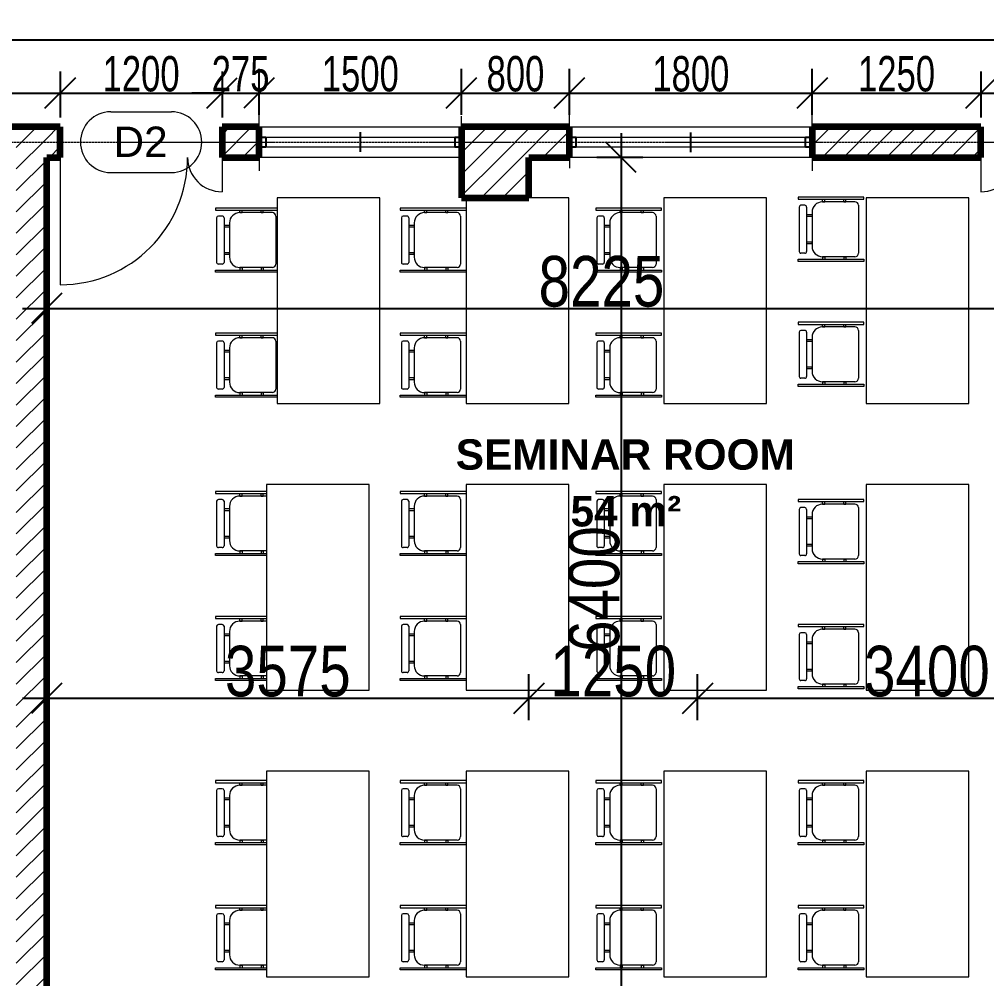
# Model space of a CAD drawing. Header units: millimetres. Extents: x -35190 to 411743, y -233114 to 23872.
# Drawn here: x 139557 to 146727, y -11588 to -4478 of the extents above; entities that cross this region are included whole.
import ezdxf

# ---------------------------------------------------------------- set-up
doc = ezdxf.new("R2010")
doc.units = ezdxf.units.MM
doc.linetypes.add('Grid Line', pattern=[22.225, 12.7, -3.175, 3.175, -3.175])
for name, color, linetype, lineweight in [('A-ANNO-DIMS', 211, 'Continuous', 9), ('A-AREA-IDEN', 2, 'Continuous', 9), ('A-DOOR', 31, 'Continuous', 18), ('A-DOOR-IDEN', 31, 'Continuous', 9), ('A-GLAZ', 151, 'Continuous', 18), ('A-WALL', 113, 'Continuous', 18), ('A-WALL-PATT', 111, 'Continuous', 18), ('I-FURN', 30, 'Continuous', 18), ('S-GRID', 1, 'Continuous', 9)]:
    doc.layers.add(name, color=color, linetype=linetype, lineweight=lineweight)
doc.styles.add('Arial_3', font='arial.ttf', dxfattribs={"width": 0.8, "height": 375})
doc.styles.add('Arial_8', font='arial.ttf', dxfattribs={"width": 0.7, "height": 262.5})
doc.styles.add('Arial_9', font='arial.ttf', dxfattribs={"height": 180})
doc.styles.add('Arial_B', font='arialbd.ttf', dxfattribs={"height": 225})
doc.dimstyles.new('main_4_5mm', dxfattribs={"dimscale": 304.8, "dimtxt": 382.597275, "dimasz": 0.738189, "dimexe": 0.590551, "dimexo": 0.0625, "dimgap": 0.024606, "dimtad": 1, "dimdec": 0, "dimzin": 0, "dimdsep": 46, "dimtxsty": 'Arial_3', "dimblk1": 'OBLIQUE', "dimblk2": 'OBLIQUE', "dimsah": 1, "dimcen": 0.09, "dimdle": 0.590551, "dimazin": 0, "dimtfac": 1, "dimtdec": 4, "dimtix": 1, "dimtmove": 0, "dimatfit": 3, "dimfxl": 0.590551, "dimfxlon": 1, "dimtvp": 1, "dimtolj": 1, "dimtzin": 0, "dimarcsym": 2})
doc.dimstyles.new('small_3_5mm', dxfattribs={"dimscale": 304.8, "dimtxt": 267.818092, "dimasz": 0.738189, "dimexe": 0.590551, "dimexo": 0.0625, "dimgap": 0.024606, "dimtad": 1, "dimdec": 0, "dimzin": 0, "dimdsep": 46, "dimtxsty": 'Arial_8', "dimblk1": 'OBLIQUE', "dimblk2": 'OBLIQUE', "dimsah": 1, "dimcen": 0.09, "dimdle": 0.590551, "dimazin": 0, "dimtfac": 1, "dimtdec": 4, "dimtix": 1, "dimtmove": 0, "dimatfit": 3, "dimfxl": 0.590551, "dimfxlon": 1, "dimtvp": 1, "dimtolj": 1, "dimtzin": 0, "dimarcsym": 2})
pattern_1 = [(45, (140110.45, -3260.38), (-79.5495, 79.5495), [])]

# ---------------------------------------------------------------- blocks, each defined once
blk = doc.blocks.new('Double - Offset 1 - 1200 x 2100mm Sgl Swing-501791-FIRST FLOOR')
at = {"layer": 'A-DOOR'}
for p, q in [((834, 112.5), (834, 1057)), ((-366, 112.5), (-366, 368))]:
    blk.add_line(p, q, dxfattribs=at)
for centre, radius, start, end in [((834, 112.5), 944.5, 90, 180), ((-366, 112.5), 255.5, 360, 90)]:
    blk.add_arc(centre, radius, start, end, dxfattribs=at)
blk = doc.blocks.new('Sliding - 2L - SL1_8 X 1_5-424376-FIRST FLOOR')
at = {"layer": 'A-GLAZ'}
for p, q in [((-573.8, 112.5), (-573.8, 212.5)), ((1226.2, 112.5), (1226.2, 212.5)), ((1176.2, 35), (-523.8, 35)), ((-523.8, -35), (1176.2, -35)), ((-573.8, -112.5), (-573.8, -192.5)), ((1226.2, -112.5), (1226.2, -212.5))]:
    blk.add_line(p, q, dxfattribs=at)
at = {"layer": 'A-GLAZ', "lineweight": 25}
for p, q in [((326.2, -75), (326.2, 72.5)), ((-523.8, 35), (-573.8, 35)), ((-523.8, -35), (-523.8, 35)), ((1226.2, 35), (1176.2, 35)), ((1176.2, -35), (1176.2, 35)), ((-573.8, -35), (-523.8, -35)), ((1176.2, -35), (1226.2, -35))]:
    blk.add_line(p, q, dxfattribs=at)
blk = doc.blocks.new('Double - Offset 1 - 1200 x 2100mm Sgl Swing-V3-FIRST FLOOR')
at = {"layer": 'A-DOOR'}
for p, q in [((-366, -112.5), (-366, -368)), ((834, -112.5), (834, -1057))]:
    blk.add_line(p, q, dxfattribs=at)
for centre, radius, start, end in [((-366, -112.5), 255.5, 270, 0), ((834, -112.5), 944.5, 180, 270)]:
    blk.add_arc(centre, radius, start, end, dxfattribs=at)
blk = doc.blocks.new('Sliding - 2L - SL1_5 X 1_8-V5-FIRST FLOOR')
at = {"layer": 'A-GLAZ'}
for p, q in [((-423.8, 112.5), (-423.8, 212.5)), ((1076.2, 112.5), (1076.2, 212.5)), ((1026.2, 35), (-373.8, 35)), ((-373.8, -35), (1026.2, -35)), ((-423.8, -112.5), (-423.8, -192.5)), ((1076.2, -112.5), (1076.2, -212.5))]:
    blk.add_line(p, q, dxfattribs=at)
at = {"layer": 'A-GLAZ', "lineweight": 25}
for p, q in [((326.2, -75), (326.2, 72.5)), ((-373.8, 35), (-423.8, 35)), ((-373.8, -35), (-373.8, 35)), ((1076.2, 35), (1026.2, 35)), ((1026.2, -35), (1026.2, 35)), ((-423.8, -35), (-373.8, -35)), ((1026.2, -35), (1076.2, -35))]:
    blk.add_line(p, q, dxfattribs=at)
blk = doc.blocks.new('M_Chair-Stacking - M_Chair-Stacking-586208-FIRST FLOOR')
at = {"layer": 'I-FURN'}
for p, q in [((-401.3, 353.4), (-416.6, 353.4)), ((-416.6, 353.4), (-416.6, -134.5)), ((-401.3, -134.5), (-401.3, 353.4)), ((-356.8, 312.1), (-1.2, 312.1)), ((43.2, -134.5), (43.2, 353.4)), ((43.2, 353.4), (58.6, 353.4)), ((58.6, 353.4), (58.6, -134.5)), ((-401.3, 203.3), (-401.3, 218.4)), ((-382.2, 218.4), (-401.3, 218.4)), ((-382.2, 286.7), (-382.2, 45.4)), ((-382.2, 203.3), (-382.2, 218.4)), ((24.2, 286.7), (24.2, 45.4)), ((24.2, 219.2), (43.2, 219.2)), ((24.2, 203.3), (24.2, 219.2)), ((43.2, 203.3), (43.2, 219.2)), ((-382.2, 203.3), (-401.3, 203.3)), ((24.2, 203.3), (43.2, 203.3)), ((-401.3, 45.4), (-401.3, 62.4)), ((-382.2, 62.4), (-401.3, 62.4)), ((-382.2, 45.4), (-401.3, 45.4)), ((-382.2, 45.4), (-382.2, 62.4)), ((24.2, 62.4), (43.2, 62.4)), ((24.2, 45.4), (24.2, 62.4)), ((24.2, 45.4), (43.2, 45.4)), ((43.2, 45.4), (43.2, 62.4)), ((-344.1, -71.4), (-13.9, -71.4)), ((-306, -30.8), (-52, -30.8)), ((-286.9, -30.8), (-286.9, -71.4)), ((-286.9, -30.8), (-274.2, -30.8)), ((-274.2, -30.8), (-274.2, -71.4)), ((-83.8, -30.8), (-83.8, -71.4)), ((-71.1, -30.8), (-83.8, -30.8)), ((-71.1, -30.8), (-71.1, -71.4)), ((-416.6, -134.5), (-401.3, -134.5)), ((-356.8, -84.1), (-356.8, -113.6)), ((-344.1, -126.3), (-13.9, -126.3)), ((-1.2, -84.1), (-1.2, -113.6)), ((58.6, -134.5), (43.2, -134.5))]:
    blk.add_line(p, q, dxfattribs=at)
for centre, radius, start, end in [((-356.8, 286.7), 25.4, 90, 180), ((-1.2, 286.7), 25.4, 360, 90), ((-306, 45.4), 76.2, 180, 270), ((-52, 45.4), 76.2, 270, 0), ((-344.1, -84.1), 12.7, 90, 180), ((-13.9, -84.1), 12.7, 360, 90), ((-344.1, -113.6), 12.7, 180, 270), ((-13.9, -113.6), 12.7, 270, 0)]:
    blk.add_arc(centre, radius, start, end, dxfattribs=at)
blk = doc.blocks.new('M_Chair-Stacking - M_Chair-Stacking-V38-FIRST FLOOR')
at = {"layer": 'I-FURN'}
for p, q in [((-416.6, 353.4), (-416.6, -134.5)), ((-401.3, -134.5), (-401.3, 353.4)), ((-356.8, 312.1), (-1.2, 312.1)), ((43.2, -134.5), (43.2, 353.4)), ((58.6, 353.4), (58.6, -134.5)), ((-401.3, 203.3), (-401.3, 218.4)), ((-382.2, 218.4), (-401.3, 218.4)), ((-382.2, 286.7), (-382.2, 45.4)), ((-382.2, 203.3), (-382.2, 218.4)), ((24.2, 286.7), (24.2, 45.4)), ((24.2, 219.2), (43.2, 219.2)), ((24.2, 203.3), (24.2, 219.2)), ((43.2, 203.3), (43.2, 219.2)), ((-382.2, 203.3), (-401.3, 203.3)), ((24.2, 203.3), (43.2, 203.3)), ((-401.3, 45.4), (-401.3, 62.4)), ((-382.2, 62.4), (-401.3, 62.4)), ((-382.2, 45.4), (-401.3, 45.4)), ((-382.2, 45.4), (-382.2, 62.4)), ((24.2, 62.4), (43.2, 62.4)), ((24.2, 45.4), (24.2, 62.4)), ((24.2, 45.4), (43.2, 45.4)), ((43.2, 45.4), (43.2, 62.4)), ((-344.1, -71.4), (-13.9, -71.4)), ((-306, -30.8), (-52, -30.8)), ((-286.9, -30.8), (-286.9, -71.4)), ((-286.9, -30.8), (-274.2, -30.8)), ((-274.2, -30.8), (-274.2, -71.4)), ((-83.8, -30.8), (-83.8, -71.4)), ((-71.1, -30.8), (-83.8, -30.8)), ((-71.1, -30.8), (-71.1, -71.4)), ((-416.6, -134.5), (-401.3, -134.5)), ((-356.8, -84.1), (-356.8, -113.6)), ((-344.1, -126.3), (-13.9, -126.3)), ((-1.2, -84.1), (-1.2, -113.6)), ((58.6, -134.5), (43.2, -134.5))]:
    blk.add_line(p, q, dxfattribs=at)
for centre, radius, start, end in [((-356.8, 286.7), 25.4, 90, 180), ((-1.2, 286.7), 25.4, 360, 90), ((-306, 45.4), 76.2, 180, 270), ((-52, 45.4), 76.2, 270, 0), ((-344.1, -84.1), 12.7, 90, 180), ((-13.9, -84.1), 12.7, 360, 90), ((-344.1, -113.6), 12.7, 180, 270), ((-13.9, -113.6), 12.7, 270, 0)]:
    blk.add_arc(centre, radius, start, end, dxfattribs=at)
blk = doc.blocks.new('M_Chair-Stacking - M_Chair-Stacking-V39-FIRST FLOOR')
at = {"layer": 'I-FURN'}
for p, q in [((-416.6, 242.7), (-416.6, -134.5)), ((-401.3, -134.5), (-401.3, 242.7)), ((-401.3, 203.3), (-401.3, 218.4)), ((-382.2, 218.4), (-401.3, 218.4)), ((-382.2, 242.7), (-382.2, 45.4)), ((-382.2, 203.3), (-382.2, 218.4)), ((24.2, 242.7), (24.2, 45.4)), ((24.2, 219.2), (43.2, 219.2)), ((24.2, 203.3), (24.2, 219.2)), ((43.2, -134.5), (43.2, 242.7)), ((43.2, 203.3), (43.2, 219.2)), ((58.6, 242.7), (58.6, -134.5)), ((-382.2, 203.3), (-401.3, 203.3)), ((24.2, 203.3), (43.2, 203.3)), ((-401.3, 45.4), (-401.3, 62.4)), ((-382.2, 62.4), (-401.3, 62.4)), ((-382.2, 45.4), (-401.3, 45.4)), ((-382.2, 45.4), (-382.2, 62.4)), ((24.2, 62.4), (43.2, 62.4)), ((24.2, 45.4), (24.2, 62.4)), ((24.2, 45.4), (43.2, 45.4)), ((43.2, 45.4), (43.2, 62.4)), ((-344.1, -71.4), (-13.9, -71.4)), ((-306, -30.8), (-52, -30.8)), ((-286.9, -30.8), (-286.9, -71.4)), ((-286.9, -30.8), (-274.2, -30.8)), ((-274.2, -30.8), (-274.2, -71.4)), ((-83.8, -30.8), (-83.8, -71.4)), ((-71.1, -30.8), (-83.8, -30.8)), ((-71.1, -30.8), (-71.1, -71.4)), ((-416.6, -134.5), (-401.3, -134.5)), ((-356.8, -84.1), (-356.8, -113.6)), ((-344.1, -126.3), (-13.9, -126.3)), ((-1.2, -84.1), (-1.2, -113.6)), ((58.6, -134.5), (43.2, -134.5))]:
    blk.add_line(p, q, dxfattribs=at)
for centre, radius, start, end in [((-306, 45.4), 76.2, 180, 270), ((-52, 45.4), 76.2, 270, 0), ((-344.1, -84.1), 12.7, 90, 180), ((-13.9, -84.1), 12.7, 360, 90), ((-344.1, -113.6), 12.7, 180, 270), ((-13.9, -113.6), 12.7, 270, 0)]:
    blk.add_arc(centre, radius, start, end, dxfattribs=at)
blk = doc.blocks.new('M_Chair-Stacking - M_Chair-Stacking-V40-FIRST FLOOR')
at = {"layer": 'I-FURN'}
for p, q in [((-416.6, 322.7), (-416.6, -134.5)), ((-401.3, -134.5), (-401.3, 322.7)), ((-356.8, 312.1), (-1.2, 312.1)), ((43.2, -134.5), (43.2, 322.7)), ((58.6, 322.7), (58.6, -134.5)), ((-401.3, 203.3), (-401.3, 218.4)), ((-382.2, 218.4), (-401.3, 218.4)), ((-382.2, 286.7), (-382.2, 45.4)), ((-382.2, 203.3), (-382.2, 218.4)), ((24.2, 286.7), (24.2, 45.4)), ((24.2, 219.2), (43.2, 219.2)), ((24.2, 203.3), (24.2, 219.2)), ((43.2, 203.3), (43.2, 219.2)), ((-382.2, 203.3), (-401.3, 203.3)), ((24.2, 203.3), (43.2, 203.3)), ((-401.3, 45.4), (-401.3, 62.4)), ((-382.2, 62.4), (-401.3, 62.4)), ((-382.2, 45.4), (-401.3, 45.4)), ((-382.2, 45.4), (-382.2, 62.4)), ((24.2, 62.4), (43.2, 62.4)), ((24.2, 45.4), (24.2, 62.4)), ((24.2, 45.4), (43.2, 45.4)), ((43.2, 45.4), (43.2, 62.4)), ((-344.1, -71.4), (-13.9, -71.4)), ((-306, -30.8), (-52, -30.8)), ((-286.9, -30.8), (-286.9, -71.4)), ((-286.9, -30.8), (-274.2, -30.8)), ((-274.2, -30.8), (-274.2, -71.4)), ((-83.8, -30.8), (-83.8, -71.4)), ((-71.1, -30.8), (-83.8, -30.8)), ((-71.1, -30.8), (-71.1, -71.4)), ((-416.6, -134.5), (-401.3, -134.5)), ((-356.8, -84.1), (-356.8, -113.6)), ((-344.1, -126.3), (-13.9, -126.3)), ((-1.2, -84.1), (-1.2, -113.6)), ((58.6, -134.5), (43.2, -134.5))]:
    blk.add_line(p, q, dxfattribs=at)
for centre, radius, start, end in [((-356.8, 286.7), 25.4, 90, 180), ((-1.2, 286.7), 25.4, 360, 90), ((-306, 45.4), 76.2, 180, 270), ((-52, 45.4), 76.2, 270, 0), ((-344.1, -84.1), 12.7, 90, 180), ((-13.9, -84.1), 12.7, 360, 90), ((-344.1, -113.6), 12.7, 180, 270), ((-13.9, -113.6), 12.7, 270, 0)]:
    blk.add_arc(centre, radius, start, end, dxfattribs=at)
blk = doc.blocks.new('M_Desk - 1525 x 762mm 2-586206-FIRST FLOOR')
at = {"layer": 'I-FURN'}
for p, q in [((1524.5, 762), (-0.5, 762)), ((-0.5, 762), (-0.5, 0)), ((1524.5, 0), (1524.5, 762)), ((-0.5, 0), (1524.5, 0))]:
    blk.add_line(p, q, dxfattribs=at)
blk = doc.blocks.new('M_Desk - 1525 x 762mm 2-V41-FIRST FLOOR')
at = {"layer": 'I-FURN'}
for p, q in [((1524.5, 762), (-0.5, 762)), ((-0.5, 762), (-0.5, 466.1)), ((1524.5, 0), (1524.5, 762)), ((-0.5, 0), (1524.5, 0))]:
    blk.add_line(p, q, dxfattribs=at)
blk = doc.blocks.new('_Oblique')
at = {"color": 0, "linetype": 'ByBlock', "lineweight": -2}
blk.add_line((-0.5, -0.5), (0.5, 0.5), dxfattribs=at)
blk = doc.blocks.new('*D3942')
at = {"layer": 'A-ANNO-DIMS', "color": 0, "lineweight": -2, "transparency": 16777216}
for p, q in [((139759.4, -6459.8), (139759.4, -6800.8)), ((147984.4, -6459.8), (147984.4, -6800.8)), ((139579.4, -6620.8), (148164.4, -6620.8))]:
    blk.add_line(p, q, dxfattribs=at)
at = {"layer": 'Defpoints', "color": 0, "transparency": 16777216}
for p in [(139759.4, -6440.8), (147984.4, -6440.8), (147984.4, -6620.8)]:
    blk.add_point(p, dxfattribs=at)
at = {"layer": 'A-ANNO-DIMS', "color": 0, "lineweight": -2, "transparency": 16777216, "xscale": 224.9999999999999, "yscale": 224.9999999999999, "zscale": 224.9999999999999, "rotation": 180}
blk.add_blockref('_Oblique', (139759.4, -6620.8), dxfattribs=at)
at = {"layer": 'A-ANNO-DIMS', "color": 0, "lineweight": -2, "transparency": 16777216, "xscale": 224.9999999999999, "yscale": 224.9999999999999, "zscale": 224.9999999999999}
blk.add_blockref('_Oblique', (147984.4, -6620.8), dxfattribs=at)
at = {"layer": 'A-ANNO-DIMS', "color": 0, "transparency": 16777216, "insert": (143871.9, -6421.8), "char_height": 375, "width": 1101.88, "attachment_point": 5, "style": 'Arial_3'}
blk.add_mtext('\\A1;8225', dxfattribs=at)
blk = doc.blocks.new('*D3522')
at = {"layer": 'A-ANNO-DIMS', "color": 0, "lineweight": -2, "transparency": 16777216}
for p, q in [((138493.4, -5185.3), (138493.4, -4844.4)), ((139859.4, -4863.4), (139859.4, -5204.4)), ((138313.4, -5024.4), (140039.4, -5024.4))]:
    blk.add_line(p, q, dxfattribs=at)
at = {"layer": 'Defpoints', "color": 0, "transparency": 16777216}
for p in [(139859.4, -4844.4), (139859.4, -5024.4), (138493.4, -5204.4)]:
    blk.add_point(p, dxfattribs=at)
at = {"layer": 'A-ANNO-DIMS', "color": 0, "lineweight": -2, "transparency": 16777216, "xscale": 224.9999999999999, "yscale": 224.9999999999999, "zscale": 224.9999999999999, "rotation": 180}
blk.add_blockref('_Oblique', (138493.4, -5024.4), dxfattribs=at)
at = {"layer": 'A-ANNO-DIMS', "color": 0, "lineweight": -2, "transparency": 16777216, "xscale": 224.9999999999999, "yscale": 224.9999999999999, "zscale": 224.9999999999999}
blk.add_blockref('_Oblique', (139859.4, -5024.4), dxfattribs=at)
at = {"layer": 'A-ANNO-DIMS', "color": 0, "transparency": 16777216, "insert": (139176.4, -4882.7), "char_height": 262.5, "width": 672.429, "attachment_point": 5, "style": 'Arial_8'}
blk.add_mtext('\\A1;1366', dxfattribs=at)
blk = doc.blocks.new('*D3523')
at = {"layer": 'A-ANNO-DIMS', "color": 0, "lineweight": -2, "transparency": 16777216}
for p, q in [((139859.4, -4863.4), (139859.4, -5204.4)), ((141059.4, -4863.4), (141059.4, -5204.4)), ((139679.4, -5024.4), (141239.4, -5024.4))]:
    blk.add_line(p, q, dxfattribs=at)
at = {"layer": 'Defpoints', "color": 0, "transparency": 16777216}
for p in [(139859.4, -4844.4), (141059.4, -4844.4), (141059.4, -5024.4)]:
    blk.add_point(p, dxfattribs=at)
at = {"layer": 'A-ANNO-DIMS', "color": 0, "lineweight": -2, "transparency": 16777216, "xscale": 224.9999999999999, "yscale": 224.9999999999999, "zscale": 224.9999999999999, "rotation": 180}
blk.add_blockref('_Oblique', (139859.4, -5024.4), dxfattribs=at)
at = {"layer": 'A-ANNO-DIMS', "color": 0, "lineweight": -2, "transparency": 16777216, "xscale": 224.9999999999999, "yscale": 224.9999999999999, "zscale": 224.9999999999999}
blk.add_blockref('_Oblique', (141059.4, -5024.4), dxfattribs=at)
at = {"layer": 'A-ANNO-DIMS', "color": 0, "transparency": 16777216, "insert": (140459.4, -4882.8), "char_height": 262.5, "width": 672.429, "attachment_point": 5, "style": 'Arial_8'}
blk.add_mtext('\\A1;1200', dxfattribs=at)
blk = doc.blocks.new('*D3524')
at = {"layer": 'A-ANNO-DIMS', "color": 0, "lineweight": -2, "transparency": 16777216}
for p, q in [((141059.4, -4863.4), (141059.4, -5204.4)), ((141334.4, -5185.3), (141334.4, -4844.4)), ((141059.4, -5024.4), (140834.4, -5024.4)), ((141059.4, -5024.4), (141334.4, -5024.4)), ((141334.4, -5024.4), (141559.4, -5024.4))]:
    blk.add_line(p, q, dxfattribs=at)
at = {"layer": 'Defpoints', "color": 0, "transparency": 16777216}
for p in [(141059.4, -4844.4), (141334.4, -5024.4), (141334.4, -5204.4)]:
    blk.add_point(p, dxfattribs=at)
at = {"layer": 'A-ANNO-DIMS', "color": 0, "lineweight": -2, "transparency": 16777216, "xscale": 224.9999999999999, "yscale": 224.9999999999999, "zscale": 224.9999999999999}
blk.add_blockref('_Oblique', (141059.4, -5024.4), dxfattribs=at)
at = {"layer": 'A-ANNO-DIMS', "color": 0, "lineweight": -2, "transparency": 16777216, "xscale": 224.9999999999999, "yscale": 224.9999999999999, "zscale": 224.9999999999999, "rotation": 180}
blk.add_blockref('_Oblique', (141334.4, -5024.4), dxfattribs=at)
at = {"layer": 'A-ANNO-DIMS', "color": 0, "transparency": 16777216, "insert": (141196.9, -4882.8), "char_height": 262.5, "width": 504.322, "attachment_point": 5, "style": 'Arial_8'}
blk.add_mtext('\\A1;275', dxfattribs=at)
blk = doc.blocks.new('*D3525')
at = {"layer": 'A-ANNO-DIMS', "color": 0, "lineweight": -2, "transparency": 16777216}
for p, q in [((141334.4, -5185.3), (141334.4, -4844.4)), ((142834.4, -5185.3), (142834.4, -4844.4)), ((141154.4, -5024.4), (143014.4, -5024.4))]:
    blk.add_line(p, q, dxfattribs=at)
at = {"layer": 'Defpoints', "color": 0, "transparency": 16777216}
for p in [(142834.4, -5024.4), (141334.4, -5204.4), (142834.4, -5204.4)]:
    blk.add_point(p, dxfattribs=at)
at = {"layer": 'A-ANNO-DIMS', "color": 0, "lineweight": -2, "transparency": 16777216, "xscale": 224.9999999999999, "yscale": 224.9999999999999, "zscale": 224.9999999999999, "rotation": 180}
blk.add_blockref('_Oblique', (141334.4, -5024.4), dxfattribs=at)
at = {"layer": 'A-ANNO-DIMS', "color": 0, "lineweight": -2, "transparency": 16777216, "xscale": 224.9999999999999, "yscale": 224.9999999999999, "zscale": 224.9999999999999}
blk.add_blockref('_Oblique', (142834.4, -5024.4), dxfattribs=at)
at = {"layer": 'A-ANNO-DIMS', "color": 0, "transparency": 16777216, "insert": (142084.4, -4882.8), "char_height": 262.5, "width": 672.429, "attachment_point": 5, "style": 'Arial_8'}
blk.add_mtext('\\A1;1500', dxfattribs=at)
blk = doc.blocks.new('*D3526')
at = {"layer": 'A-ANNO-DIMS', "color": 0, "lineweight": -2, "transparency": 16777216}
for p, q in [((142834.4, -5185.3), (142834.4, -4844.4)), ((143634.4, -5185.3), (143634.4, -4844.4)), ((142654.4, -5024.4), (143814.4, -5024.4))]:
    blk.add_line(p, q, dxfattribs=at)
at = {"layer": 'Defpoints', "color": 0, "transparency": 16777216}
for p in [(143634.4, -5024.4), (142834.4, -5204.4), (143634.4, -5204.4)]:
    blk.add_point(p, dxfattribs=at)
at = {"layer": 'A-ANNO-DIMS', "color": 0, "lineweight": -2, "transparency": 16777216, "xscale": 224.9999999999999, "yscale": 224.9999999999999, "zscale": 224.9999999999999, "rotation": 180}
blk.add_blockref('_Oblique', (142834.4, -5024.4), dxfattribs=at)
at = {"layer": 'A-ANNO-DIMS', "color": 0, "lineweight": -2, "transparency": 16777216, "xscale": 224.9999999999999, "yscale": 224.9999999999999, "zscale": 224.9999999999999}
blk.add_blockref('_Oblique', (143634.4, -5024.4), dxfattribs=at)
at = {"layer": 'A-ANNO-DIMS', "color": 0, "transparency": 16777216, "insert": (143234.4, -4882.8), "char_height": 262.5, "width": 504.322, "attachment_point": 5, "style": 'Arial_8'}
blk.add_mtext('\\A1;800', dxfattribs=at)
blk = doc.blocks.new('*D3527')
at = {"layer": 'A-ANNO-DIMS', "color": 0, "lineweight": -2, "transparency": 16777216}
for p, q in [((143634.4, -5185.3), (143634.4, -4844.4)), ((145434.4, -5185.3), (145434.4, -4844.4)), ((143454.4, -5024.4), (145614.4, -5024.4))]:
    blk.add_line(p, q, dxfattribs=at)
at = {"layer": 'Defpoints', "color": 0, "transparency": 16777216}
for p in [(145434.4, -5024.4), (143634.4, -5204.4), (145434.4, -5204.4)]:
    blk.add_point(p, dxfattribs=at)
at = {"layer": 'A-ANNO-DIMS', "color": 0, "lineweight": -2, "transparency": 16777216, "xscale": 224.9999999999999, "yscale": 224.9999999999999, "zscale": 224.9999999999999, "rotation": 180}
blk.add_blockref('_Oblique', (143634.4, -5024.4), dxfattribs=at)
at = {"layer": 'A-ANNO-DIMS', "color": 0, "lineweight": -2, "transparency": 16777216, "xscale": 224.9999999999999, "yscale": 224.9999999999999, "zscale": 224.9999999999999}
blk.add_blockref('_Oblique', (145434.4, -5024.4), dxfattribs=at)
at = {"layer": 'A-ANNO-DIMS', "color": 0, "transparency": 16777216, "insert": (144534.4, -4882.8), "char_height": 262.5, "width": 672.429, "attachment_point": 5, "style": 'Arial_8'}
blk.add_mtext('\\A1;1800', dxfattribs=at)
blk = doc.blocks.new('*D3528')
at = {"layer": 'A-ANNO-DIMS', "color": 0, "lineweight": -2, "transparency": 16777216}
for p, q in [((145434.4, -5185.3), (145434.4, -4844.4)), ((146684.4, -4863.4), (146684.4, -5204.4)), ((145254.4, -5024.4), (146864.4, -5024.4))]:
    blk.add_line(p, q, dxfattribs=at)
at = {"layer": 'Defpoints', "color": 0, "transparency": 16777216}
for p in [(146684.4, -4844.4), (146684.4, -5024.4), (145434.4, -5204.4)]:
    blk.add_point(p, dxfattribs=at)
at = {"layer": 'A-ANNO-DIMS', "color": 0, "lineweight": -2, "transparency": 16777216, "xscale": 224.9999999999999, "yscale": 224.9999999999999, "zscale": 224.9999999999999, "rotation": 180}
blk.add_blockref('_Oblique', (145434.4, -5024.4), dxfattribs=at)
at = {"layer": 'A-ANNO-DIMS', "color": 0, "lineweight": -2, "transparency": 16777216, "xscale": 224.9999999999999, "yscale": 224.9999999999999, "zscale": 224.9999999999999}
blk.add_blockref('_Oblique', (146684.4, -5024.4), dxfattribs=at)
at = {"layer": 'A-ANNO-DIMS', "color": 0, "transparency": 16777216, "insert": (146059.4, -4882.8), "char_height": 262.5, "width": 672.429, "attachment_point": 5, "style": 'Arial_8'}
blk.add_mtext('\\A1;1250', dxfattribs=at)
blk = doc.blocks.new('*D3529')
at = {"layer": 'A-ANNO-DIMS', "color": 0, "lineweight": -2, "transparency": 16777216}
for p, q in [((146684.4, -4863.4), (146684.4, -5204.4)), ((147884.4, -4863.4), (147884.4, -5204.4)), ((146504.4, -5024.4), (148064.4, -5024.4))]:
    blk.add_line(p, q, dxfattribs=at)
at = {"layer": 'Defpoints', "color": 0, "transparency": 16777216}
for p in [(146684.4, -4844.4), (147884.4, -4844.4), (147884.4, -5024.4)]:
    blk.add_point(p, dxfattribs=at)
at = {"layer": 'A-ANNO-DIMS', "color": 0, "lineweight": -2, "transparency": 16777216, "xscale": 224.9999999999999, "yscale": 224.9999999999999, "zscale": 224.9999999999999, "rotation": 180}
blk.add_blockref('_Oblique', (146684.4, -5024.4), dxfattribs=at)
at = {"layer": 'A-ANNO-DIMS', "color": 0, "lineweight": -2, "transparency": 16777216, "xscale": 224.9999999999999, "yscale": 224.9999999999999, "zscale": 224.9999999999999}
blk.add_blockref('_Oblique', (147884.4, -5024.4), dxfattribs=at)
at = {"layer": 'A-ANNO-DIMS', "color": 0, "transparency": 16777216, "insert": (147284.4, -4882.8), "char_height": 262.5, "width": 672.429, "attachment_point": 5, "style": 'Arial_8'}
blk.add_mtext('\\A1;1200', dxfattribs=at)
blk = doc.blocks.new('*D3551')
at = {"layer": 'A-ANNO-DIMS', "color": 0, "lineweight": -2, "transparency": 16777216}
for p, q in [((129509.4, -4470), (129509.4, -4810.9)), ((181334.4, -4470), (181334.4, -4810.9)), ((129329.4, -4630.9), (181514.4, -4630.9))]:
    blk.add_line(p, q, dxfattribs=at)
at = {"layer": 'Defpoints', "color": 0, "transparency": 16777216}
for p in [(129509.4, -4450.9), (181334.4, -4450.9), (181334.4, -4630.9)]:
    blk.add_point(p, dxfattribs=at)
at = {"layer": 'A-ANNO-DIMS', "color": 0, "lineweight": -2, "transparency": 16777216, "xscale": 224.9999999999999, "yscale": 224.9999999999999, "zscale": 224.9999999999999, "rotation": 180}
blk.add_blockref('_Oblique', (129509.4, -4630.9), dxfattribs=at)
at = {"layer": 'A-ANNO-DIMS', "color": 0, "lineweight": -2, "transparency": 16777216, "xscale": 224.9999999999999, "yscale": 224.9999999999999, "zscale": 224.9999999999999}
blk.add_blockref('_Oblique', (181334.4, -4630.9), dxfattribs=at)
at = {"layer": 'A-ANNO-DIMS', "color": 0, "transparency": 16777216, "insert": (155421.9, -4432), "char_height": 375, "width": 1377.35, "attachment_point": 5, "style": 'Arial_3'}
blk.add_mtext('\\A1;51825', dxfattribs=at)
blk = doc.blocks.new('*D3556')
at = {"layer": 'A-ANNO-DIMS', "color": 0, "lineweight": -2, "transparency": 16777216}
for p, q in [((139759.4, -9349.3), (139759.4, -9690.2)), ((143334.4, -9671.2), (143334.4, -9330.2)), ((139579.4, -9510.2), (143514.4, -9510.2))]:
    blk.add_line(p, q, dxfattribs=at)
at = {"layer": 'Defpoints', "color": 0, "transparency": 16777216}
for p in [(139759.4, -9330.2), (143334.4, -9510.2), (143334.4, -9690.2)]:
    blk.add_point(p, dxfattribs=at)
at = {"layer": 'A-ANNO-DIMS', "color": 0, "lineweight": -2, "transparency": 16777216, "xscale": 224.9999999999999, "yscale": 224.9999999999999, "zscale": 224.9999999999999, "rotation": 180}
blk.add_blockref('_Oblique', (139759.4, -9510.2), dxfattribs=at)
at = {"layer": 'A-ANNO-DIMS', "color": 0, "lineweight": -2, "transparency": 16777216, "xscale": 224.9999999999999, "yscale": 224.9999999999999, "zscale": 224.9999999999999}
blk.add_blockref('_Oblique', (143334.4, -9510.2), dxfattribs=at)
at = {"layer": 'A-ANNO-DIMS', "color": 0, "transparency": 16777216, "insert": (141546.9, -9311.1), "char_height": 375, "width": 1101.88, "attachment_point": 5, "style": 'Arial_3'}
blk.add_mtext('\\A1;3575', dxfattribs=at)
blk = doc.blocks.new('*D3557')
at = {"layer": 'A-ANNO-DIMS', "color": 0, "lineweight": -2, "transparency": 16777216}
for p, q in [((143334.4, -9671.2), (143334.4, -9330.2)), ((144584.4, -9671.2), (144584.4, -9330.2)), ((143154.4, -9510.2), (144764.4, -9510.2))]:
    blk.add_line(p, q, dxfattribs=at)
at = {"layer": 'Defpoints', "color": 0, "transparency": 16777216}
for p in [(144584.4, -9510.2), (143334.4, -9690.2), (144584.4, -9690.2)]:
    blk.add_point(p, dxfattribs=at)
at = {"layer": 'A-ANNO-DIMS', "color": 0, "lineweight": -2, "transparency": 16777216, "xscale": 224.9999999999999, "yscale": 224.9999999999999, "zscale": 224.9999999999999, "rotation": 180}
blk.add_blockref('_Oblique', (143334.4, -9510.2), dxfattribs=at)
at = {"layer": 'A-ANNO-DIMS', "color": 0, "lineweight": -2, "transparency": 16777216, "xscale": 224.9999999999999, "yscale": 224.9999999999999, "zscale": 224.9999999999999}
blk.add_blockref('_Oblique', (144584.4, -9510.2), dxfattribs=at)
at = {"layer": 'A-ANNO-DIMS', "color": 0, "transparency": 16777216, "insert": (143959.4, -9311.3), "char_height": 375, "width": 1101.88, "attachment_point": 5, "style": 'Arial_3'}
blk.add_mtext('\\A1;1250', dxfattribs=at)
blk = doc.blocks.new('*D3558')
at = {"layer": 'A-ANNO-DIMS', "color": 0, "lineweight": -2, "transparency": 16777216}
for p, q in [((144584.4, -9671.2), (144584.4, -9330.2)), ((147984.4, -9349.3), (147984.4, -9690.2)), ((144404.4, -9510.2), (148164.4, -9510.2))]:
    blk.add_line(p, q, dxfattribs=at)
at = {"layer": 'Defpoints', "color": 0, "transparency": 16777216}
for p in [(147984.4, -9330.2), (147984.4, -9510.2), (144584.4, -9690.2)]:
    blk.add_point(p, dxfattribs=at)
at = {"layer": 'A-ANNO-DIMS', "color": 0, "lineweight": -2, "transparency": 16777216, "xscale": 224.9999999999999, "yscale": 224.9999999999999, "zscale": 224.9999999999999, "rotation": 180}
blk.add_blockref('_Oblique', (144584.4, -9510.2), dxfattribs=at)
at = {"layer": 'A-ANNO-DIMS', "color": 0, "lineweight": -2, "transparency": 16777216, "xscale": 224.9999999999999, "yscale": 224.9999999999999, "zscale": 224.9999999999999}
blk.add_blockref('_Oblique', (147984.4, -9510.2), dxfattribs=at)
at = {"layer": 'A-ANNO-DIMS', "color": 0, "transparency": 16777216, "insert": (146284.4, -9311.1), "char_height": 375, "width": 1101.88, "attachment_point": 5, "style": 'Arial_3'}
blk.add_mtext('\\A1;3400', dxfattribs=at)
blk = doc.blocks.new('*D3559')
at = {"layer": 'A-ANNO-DIMS', "color": 0, "lineweight": -2, "transparency": 16777216}
for p, q in [((144017.8, -5320.7), (144017.8, -12080.7)), ((144178.7, -5500.7), (143837.8, -5500.7)), ((144178.7, -11900.7), (143837.8, -11900.7))]:
    blk.add_line(p, q, dxfattribs=at)
at = {"layer": 'Defpoints', "color": 0, "transparency": 16777216}
for p in [(144197.8, -5500.7), (144017.8, -11900.7), (144197.8, -11900.7)]:
    blk.add_point(p, dxfattribs=at)
at = {"layer": 'A-ANNO-DIMS', "color": 0, "lineweight": -2, "transparency": 16777216, "xscale": 224.9999999999999, "yscale": 224.9999999999999, "zscale": 224.9999999999999}
for p, rotation in [((144017.8, -5500.7), 90), ((144017.8, -11900.7), 270)]:
    blk.add_blockref('_Oblique', p, dxfattribs=dict(at, rotation=rotation))
at = {"layer": 'A-ANNO-DIMS', "color": 0, "transparency": 16777216, "insert": (143818.8, -8700.7), "char_height": 375, "width": 1101.88, "attachment_point": 5, "rotation": 90, "style": 'Arial_3'}
blk.add_mtext('\\A1;6400', dxfattribs=at)
blk = doc.blocks.new('M_Door Tag - M_Door Tag-1233-FIRST FLOOR')
at = {"layer": 'A-DOOR-IDEN'}
for p, q in [((-3, 3), (3, 3)), ((-3, -3), (3, -3))]:
    blk.add_line(p, q, dxfattribs=at)
for centre, start, end in [((-3, 0), 90, 270), ((3, 0), 270, 90)]:
    blk.add_arc(centre, 3, start, end, dxfattribs=at)

msp = doc.modelspace()

# ---------------------------------------------------------------- hatches: boundary and pattern name
at = {"layer": 'A-WALL-PATT'}
h = msp.add_hatch(dxfattribs=at)
h.set_pattern_fill('FP_1', color=256, style=0, pattern_type=2)
h.set_pattern_definition(pattern_1)
h.paths.add_polyline_path([(139534.4, -13345.7), (139759.4, -13345.7), (139759.4, -12125.7), (139534.4, -12125.7), (139534.4, -13325.7)])
h.paths.add_polyline_path([(139534.4, -11900.7), (139759.4, -11900.7), (139759.4, -5275.7), (139534.4, -5275.7), (139534.4, -11893.9)])
h = msp.add_hatch(dxfattribs=at)
h.set_pattern_fill('FP_1', color=256, style=0, pattern_type=2)
h.set_pattern_definition(pattern_1)
h.paths.add_polyline_path([(139859.4, -5500.7), (139859.4, -5275.7), (139759.4, -5275.7), (139759.4, -5500.7), (139764.2, -5500.7)])
h.paths.add_polyline_path([(141175.2, -5500.7), (141334.4, -5500.7), (141334.4, -5275.7), (141059.4, -5275.7), (141059.4, -5500.7)])
h.paths.add_polyline_path([(146635.7, -5500.7), (146684.4, -5500.7), (146684.4, -5275.7), (145434.4, -5275.7), (145434.4, -5500.7), (146595.2, -5500.7)])
h.paths.add_polyline_path([(143199.9, -5500.7), (143634.4, -5500.7), (143634.4, -5275.7), (142834.4, -5275.7), (142834.4, -5500.7), (142868.2, -5500.7)])
h.paths.add_polyline_path([(147884.4, -5500.7), (148209.4, -5500.7), (148209.4, -5275.7), (147884.4, -5275.7)])
h = msp.add_hatch(dxfattribs=at)
h.set_pattern_fill('FP_1', color=256, style=0, pattern_type=2)
h.set_pattern_definition(pattern_1)
h.paths.add_polyline_path([(142834.4, -5800.7), (143334.4, -5800.7), (143334.4, -5500.7), (142834.4, -5500.7)])

# ---------------------------------------------------------------- linework, layer by layer
at = {"layer": 'A-WALL', "lineweight": 140}
for p, q in [((139859.4, -5275.7), (138493.4, -5275.7)), ((139859.4, -5500.7), (139859.4, -5275.7)), ((141334.4, -5275.7), (141059.4, -5275.7)), ((141059.4, -5275.7), (141059.4, -5500.7)), ((141334.4, -5500.7), (141334.4, -5275.7)), ((142834.4, -5275.7), (142834.4, -5800.7)), ((143634.4, -5275.7), (142834.4, -5275.7)), ((143634.4, -5500.7), (143634.4, -5275.7)), ((146684.4, -5275.7), (145434.4, -5275.7)), ((145434.4, -5275.7), (145434.4, -5500.7)), ((146684.4, -5500.7), (146684.4, -5275.7)), ((139759.4, -11900.7), (139759.4, -5500.7)), ((139759.4, -5500.7), (139859.4, -5500.7)), ((141059.4, -5500.7), (141334.4, -5500.7)), ((143334.4, -5800.7), (143334.4, -5500.7)), ((143334.4, -5500.7), (143634.4, -5500.7)), ((145434.4, -5500.7), (146684.4, -5500.7)), ((142834.4, -5800.7), (143334.4, -5800.7))]:
    msp.add_line(p, q, dxfattribs=at)
at = {"layer": 'A-WALL'}
for p, q in [((141334.4, -5275.7), (142834.4, -5275.7)), ((143634.4, -5275.7), (145434.4, -5275.7)), ((142834.4, -5500.7), (141334.4, -5500.7)), ((145434.4, -5500.7), (143634.4, -5500.7))]:
    msp.add_line(p, q, dxfattribs=at)
at = {"layer": 'S-GRID', "linetype": 'Grid Line'}
msp.add_line((124075.2, -5388.2), (187181.8, -5388.2), dxfattribs=at)

# ---------------------------------------------------------------- block references
at = {"layer": 'A-DOOR', "rotation": 180}
msp.add_blockref('Double - Offset 1 - 1200 x 2100mm Sgl Swing-501791-FIRST FLOOR', (140693.4, -5388.2), dxfattribs=at)
at = {"layer": 'A-DOOR'}
msp.add_blockref('Double - Offset 1 - 1200 x 2100mm Sgl Swing-V3-FIRST FLOOR', (147050.4, -5388.2), dxfattribs=at)
at = {"layer": 'A-DOOR-IDEN', "xscale": 74.99999999999996, "yscale": 74.99999999999996, "zscale": 74.99999999999996}
msp.add_blockref('M_Door Tag - M_Door Tag-1233-FIRST FLOOR', (140459.4, -5388.2), dxfattribs=at)
at = {"layer": 'A-GLAZ', "rotation": 180}
msp.add_blockref('Sliding - 2L - SL1_5 X 1_8-V5-FIRST FLOOR', (142410.5, -5388.2), dxfattribs=at)
at = {"layer": 'A-GLAZ'}
msp.add_blockref('Sliding - 2L - SL1_8 X 1_5-424376-FIRST FLOOR', (144208.2, -5388.2), dxfattribs=at)
at = {"layer": 'I-FURN'}
for name, p, rotation in [('M_Desk - 1525 x 762mm 2-586206-FIRST FLOOR', (141468.2, -5801.2), 270.0000000000305), ('M_Desk - 1525 x 762mm 2-V41-FIRST FLOOR', (142868.2, -5801.2), 270.0000000000305), ('M_Desk - 1525 x 762mm 2-586206-FIRST FLOOR', (144333.2, -5801.2), 270.0000000000305), ('M_Chair-Stacking - M_Chair-Stacking-586208-FIRST FLOOR', (145464.2, -6213), 270.0000000000314), ('M_Desk - 1525 x 762mm 2-586206-FIRST FLOOR', (145833.2, -5801.2), 270.0000000000305), ('M_Chair-Stacking - M_Chair-Stacking-V40-FIRST FLOOR', (141145.6, -6293), 270.0000000000314), ('M_Chair-Stacking - M_Chair-Stacking-V38-FIRST FLOOR', (142514.9, -6293), 270.0000000000314), ('M_Chair-Stacking - M_Chair-Stacking-586208-FIRST FLOOR', (143964.2, -6293), 270.0000000000314), ('M_Chair-Stacking - M_Chair-Stacking-586208-FIRST FLOOR', (145464.2, -7139.8), 270.0000000000314), ('M_Chair-Stacking - M_Chair-Stacking-V40-FIRST FLOOR', (141145.6, -7219.8), 270.0000000000314), ('M_Chair-Stacking - M_Chair-Stacking-V38-FIRST FLOOR', (142514.9, -7219.8), 270.0000000000314), ('M_Chair-Stacking - M_Chair-Stacking-586208-FIRST FLOOR', (143964.2, -7219.8), 270.0000000000314), ('M_Desk - 1525 x 762mm 2-586206-FIRST FLOOR', (141388.2, -7926.2), 270.0000000000305), ('M_Desk - 1525 x 762mm 2-586206-FIRST FLOOR', (142868.2, -7926.2), 270.0000000000305), ('M_Desk - 1525 x 762mm 2-586206-FIRST FLOOR', (144333.2, -7926.2), 270.0000000000305), ('M_Desk - 1525 x 762mm 2-586206-FIRST FLOOR', (145833.2, -7926.2), 270.0000000000305), ('M_Chair-Stacking - M_Chair-Stacking-V39-FIRST FLOOR', (141145.6, -8393.8), 270.0000000000306), ('M_Chair-Stacking - M_Chair-Stacking-V38-FIRST FLOOR', (142514.9, -8393.8), 270.0000000000306), ('M_Chair-Stacking - M_Chair-Stacking-586208-FIRST FLOOR', (143964.2, -8393.8), 270.0000000000306), ('M_Chair-Stacking - M_Chair-Stacking-586208-FIRST FLOOR', (145464.2, -8453.8), 270.000000000031), ('M_Chair-Stacking - M_Chair-Stacking-V39-FIRST FLOOR', (141145.6, -9320.6), 270.0000000000306), ('M_Chair-Stacking - M_Chair-Stacking-V38-FIRST FLOOR', (142514.9, -9320.6), 270.0000000000306), ('M_Chair-Stacking - M_Chair-Stacking-586208-FIRST FLOOR', (143964.2, -9320.6), 270.0000000000306), ('M_Chair-Stacking - M_Chair-Stacking-586208-FIRST FLOOR', (145464.2, -9380.6), 270.000000000031), ('M_Desk - 1525 x 762mm 2-586206-FIRST FLOOR', (141388.2, -10051.2), 270.0000000000305), ('M_Desk - 1525 x 762mm 2-586206-FIRST FLOOR', (142868.2, -10051.2), 270.0000000000305), ('M_Desk - 1525 x 762mm 2-586206-FIRST FLOOR', (144333.2, -10051.2), 270.0000000000305), ('M_Desk - 1525 x 762mm 2-586206-FIRST FLOOR', (145833.2, -10051.2), 270.0000000000305), ('M_Chair-Stacking - M_Chair-Stacking-V39-FIRST FLOOR', (141145.6, -10537), 270.0000000000306), ('M_Chair-Stacking - M_Chair-Stacking-V38-FIRST FLOOR', (142514.9, -10537), 270.0000000000306), ('M_Chair-Stacking - M_Chair-Stacking-586208-FIRST FLOOR', (143964.2, -10537), 270.0000000000307), ('M_Chair-Stacking - M_Chair-Stacking-586208-FIRST FLOOR', (145464.2, -10537), 270.0000000000306), ('M_Chair-Stacking - M_Chair-Stacking-V39-FIRST FLOOR', (141145.6, -11463.8), 270.0000000000306), ('M_Chair-Stacking - M_Chair-Stacking-V38-FIRST FLOOR', (142514.9, -11463.8), 270.0000000000306), ('M_Chair-Stacking - M_Chair-Stacking-586208-FIRST FLOOR', (143964.2, -11463.8), 270.0000000000307), ('M_Chair-Stacking - M_Chair-Stacking-586208-FIRST FLOOR', (145464.2, -11463.8), 270.0000000000306)]:
    msp.add_blockref(name, p, dxfattribs=dict(at, rotation=rotation))

# ---------------------------------------------------------------- texts
at = {"layer": 'A-AREA-IDEN', "char_height": 225, "attachment_point": 1, "style": 'Arial_B'}
for s, insert, width in [('SEMINAR ROOM', (142791.7, -7590.6), 3072.467), ('54 m²', (143642.6, -8011.5), 1010.126)]:
    msp.add_mtext(s, dxfattribs=dict(at, insert=insert, width=width))
at = {"layer": 'A-DOOR-IDEN', "insert": (140254.3, -5272.8), "char_height": 225, "width": 493.038, "attachment_point": 1, "style": 'Arial_9'}
msp.add_mtext('D2', dxfattribs=at)

# ---------------------------------------------------------------- dimensions: what is measured, and where the dimension line sits
at = {"layer": 'A-ANNO-DIMS'}
for base, p1, p2, dimstyle, override, picture, middle in [((181334.4, -4630.9), (129509.4, -4450.9), (181334.4, -4450.9), 'main_4_5mm', {"dimpost": '<>', "dimfxl": 51825}, '*D3551', (155421.9, -4432)), ((139859.4, -5024.4), (138493.4, -5204.4), (139859.4, -4844.4), 'small_3_5mm', {"dimpost": '<>', "dimfxl": 1412.641497}, '*D3522', (139176.4, -4882.7)), ((141059.4, -5024.4), (139859.4, -4844.4), (141059.4, -4844.4), 'small_3_5mm', {"dimpost": '<>', "dimfxl": 1200}, '*D3523', (140459.4, -4882.8)), ((141334.4, -5024.4), (141059.4, -4844.4), (141334.4, -5204.4), 'small_3_5mm', {"dimpost": '<>', "dimfxl": 453.01766}, '*D3524', (141196.9, -4882.8)), ((142834.4, -5024.4), (141334.4, -5204.4), (142834.4, -5204.4), 'small_3_5mm', {"dimpost": '<>', "dimfxl": 1500}, '*D3525', (142084.4, -4882.8)), ((143634.4, -5024.4), (142834.4, -5204.4), (143634.4, -5204.4), 'small_3_5mm', {"dimpost": '<>', "dimfxl": 800}, '*D3526', (143234.4, -4882.8)), ((145434.4, -5024.4), (143634.4, -5204.4), (145434.4, -5204.4), 'small_3_5mm', {"dimpost": '<>', "dimfxl": 1800}, '*D3527', (144534.4, -4882.8)), ((146684.4, -5024.4), (145434.4, -5204.4), (146684.4, -4844.4), 'small_3_5mm', {"dimpost": '<>', "dimfxl": 1300.807442}, '*D3528', (146059.4, -4882.8)), ((147884.4, -5024.4), (146684.4, -4844.4), (147884.4, -4844.4), 'small_3_5mm', {"dimpost": '<>', "dimfxl": 1200}, '*D3529', (147284.4, -4882.8)), ((147984.4, -6620.8), (139759.4, -6440.8), (147984.4, -6440.8), 'main_4_5mm', {"dimpost": '<>', "dimfxl": 8225}, '*D3942', (143871.9, -6421.8)), ((143334.4, -9510.2), (139759.4, -9330.2), (143334.4, -9690.2), 'main_4_5mm', {"dimpost": '<>', "dimfxl": 3593.080155}, '*D3556', (141546.9, -9311.1)), ((144584.4, -9510.2), (143334.4, -9690.2), (144584.4, -9690.2), 'main_4_5mm', {"dimpost": '<>', "dimfxl": 1250}, '*D3557', (143959.4, -9311.3)), ((147984.4, -9510.2), (144584.4, -9690.2), (147984.4, -9330.2), 'main_4_5mm', {"dimpost": '<>', "dimfxl": 3419.005703}, '*D3558', (146284.4, -9311.1))]:
    dim = msp.add_linear_dim(base=base, p1=p1, p2=p2, dimstyle=dimstyle, override=override, dxfattribs=at)
    dim.commit()
    dim.dimension.update_dxf_attribs({"geometry": picture, "text_midpoint": middle})
dim = msp.add_linear_dim(base=(144017.8, -11900.7), p1=(144197.8, -5500.7), p2=(144197.8, -11900.7), angle=90, dimstyle='main_4_5mm', override={"dimpost": '<>', "dimfxl": 6400}, dxfattribs=at)
dim.commit()
dim.dimension.update_dxf_attribs({"geometry": '*D3559', "text_midpoint": (143818.8, -8700.7)})

doc.saveas('drawing.dxf')
